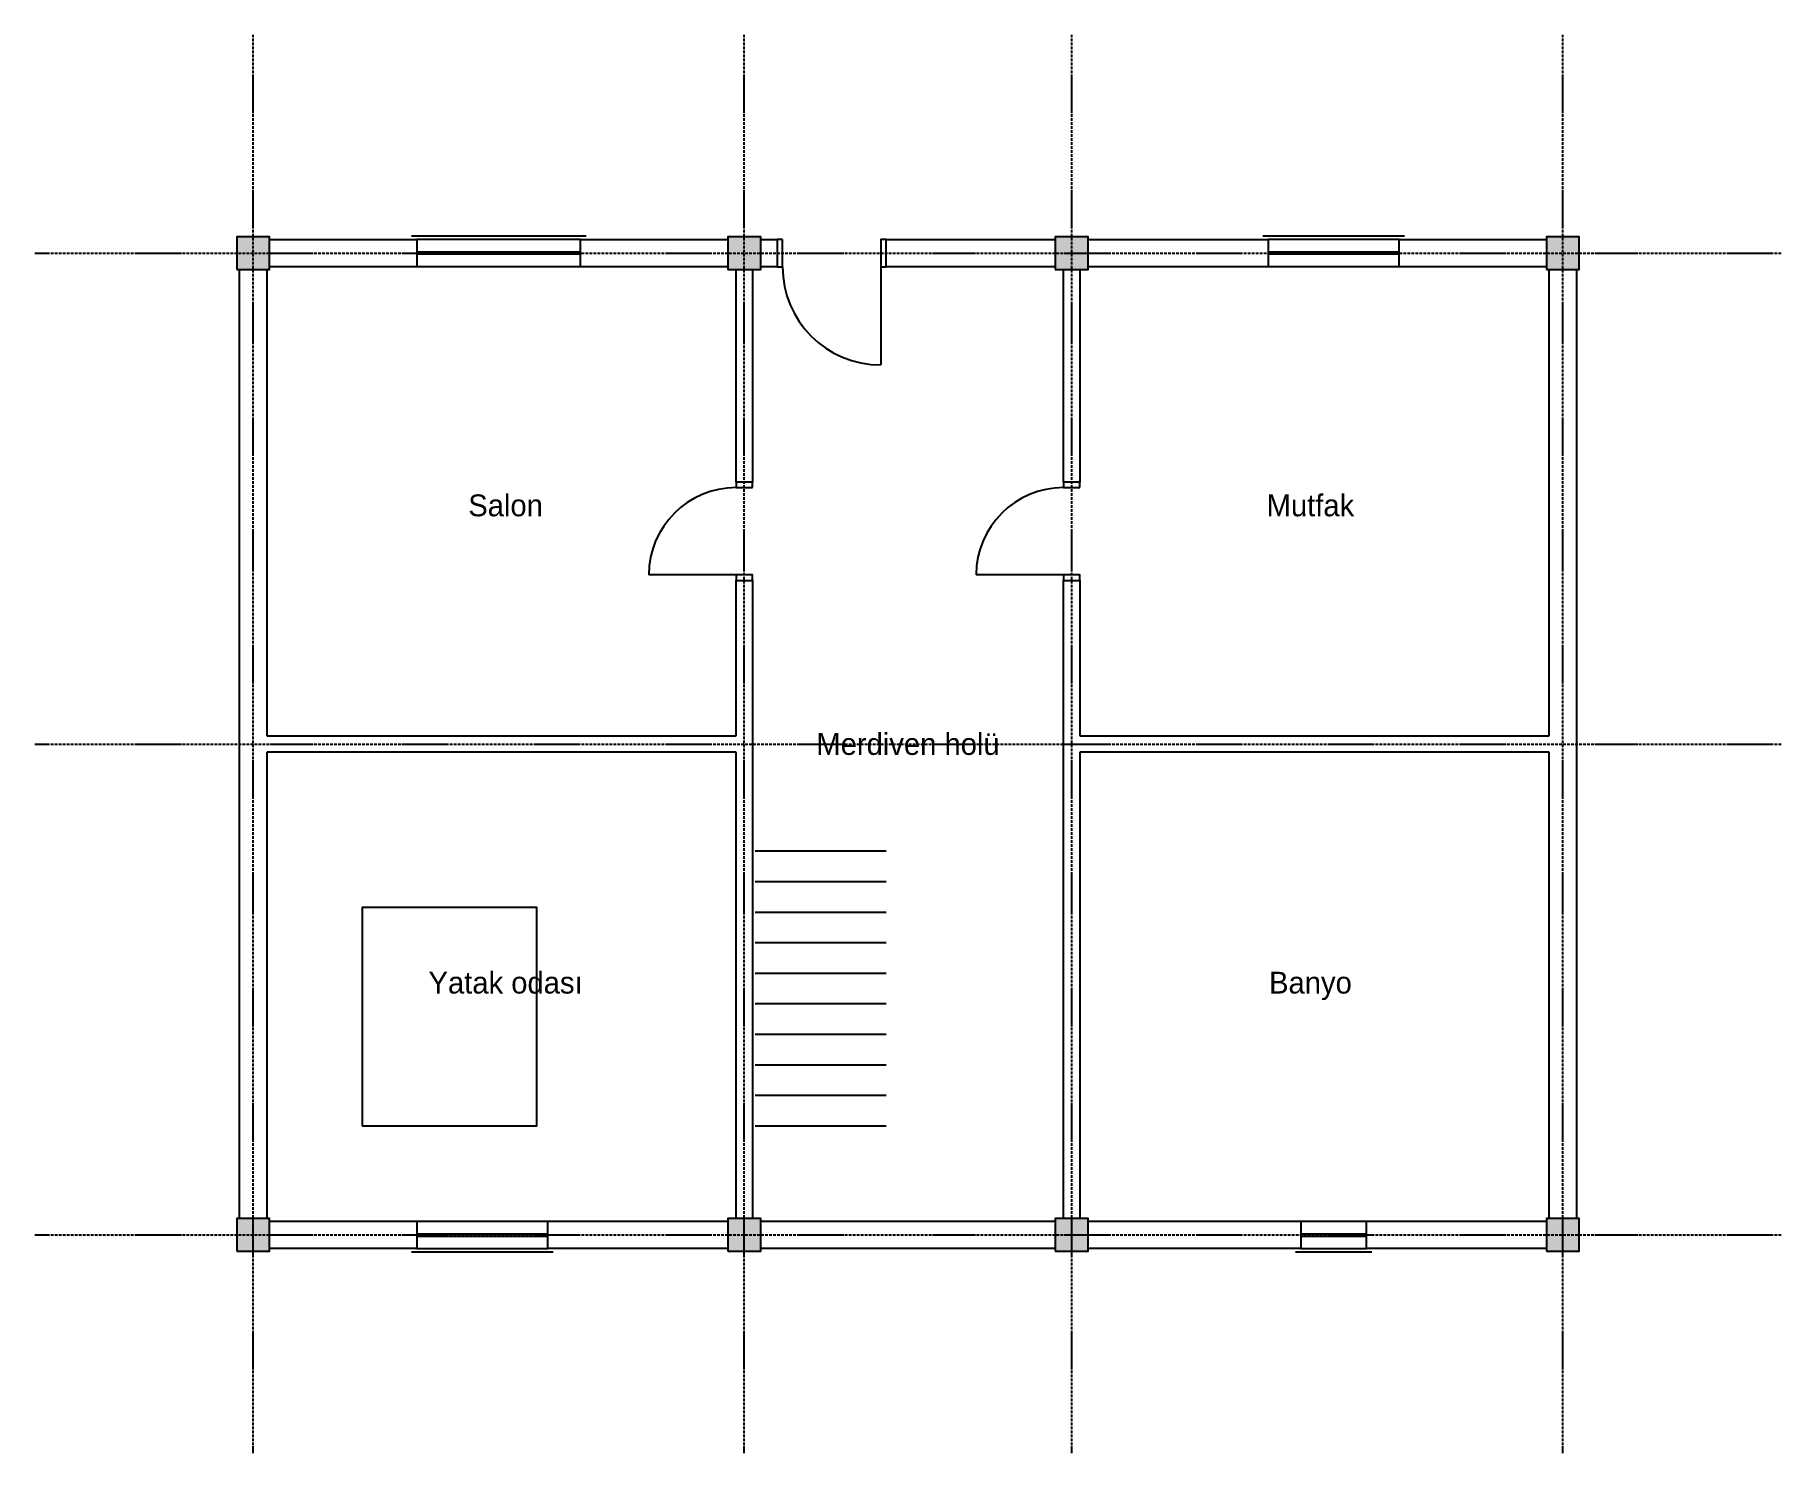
# Model space of a CAD drawing. Header units: centimetres. Extents: x -200 to 1400, y -200 to 1100.
import ezdxf
from ezdxf.enums import TextEntityAlignment as Align

# ---------------------------------------------------------------- set-up
doc = ezdxf.new("R2010")
doc.units = ezdxf.units.CM
doc.linetypes.add('DASHDOT', pattern=[3.556, 2.54, -0.508, 0, -0.508])
for name, color, linetype in [('AKS', 8, 'Continuous'), ('DUVAR', 7, 'Continuous'), ('KAPI', 3, 'Continuous'), ('KOLON', 1, 'Continuous'), ('MERDIVEN', 6, 'Continuous'), ('MOBILYA', 9, 'Continuous'), ('PENCERE', 4, 'Continuous'), ('YAZI', 2, 'Continuous')]:
    doc.layers.add(name, color=color, linetype=linetype)

# ---------------------------------------------------------------- blocks, each defined once
blk = doc.blocks.new('KOLON-30')
blk.add_hatch(color=1).paths.add_polyline_path([(-15, -15), (15, -15), (15, 15), (-15, 15)])
blk.add_lwpolyline([(-15, -15), (15, -15), (15, 15), (-15, 15)], close=True)
blk = doc.blocks.new('PENCERE-120-25')
for p, q in [((0, 12.5), (120, 12.5)), ((0, 1), (120, 1)), ((-5, -15.5), (125, -15.5)), ((0, -1), (120, -1)), ((0, -12.5), (120, -12.5))]:
    blk.add_line(p, q)
blk = doc.blocks.new('PENCERE-60-25')
for p, q in [((0, 12.5), (60, 12.5)), ((0, 1), (60, 1)), ((-5, -15.5), (65, -15.5)), ((0, -1), (60, -1)), ((0, -12.5), (60, -12.5))]:
    blk.add_line(p, q)
blk = doc.blocks.new('PENCERE-150-25')
for p, q in [((0, 12.5), (150, 12.5)), ((0, 1), (150, 1)), ((-5, -15.5), (155, -15.5)), ((0, -1), (150, -1)), ((0, -12.5), (150, -12.5))]:
    blk.add_line(p, q)
blk = doc.blocks.new('KAPI-90-15')
blk.add_line((5, 7.5), (5, 87.5))
for points in [[(0, -7.5), (5, -7.5), (5, 7.5), (0, 7.5)], [(85, -7.5), (90, -7.5), (90, 7.5), (85, 7.5)]]:
    blk.add_lwpolyline(points, close=True)
blk.add_arc((5, 7.5), 80, 0, 90)
blk = doc.blocks.new('KAPI-100-25')
blk.add_line((5, 12.5), (5, 102.5))
for points in [[(0, -12.5), (5, -12.5), (5, 12.5), (0, 12.5)], [(95, -12.5), (100, -12.5), (100, 12.5), (95, 12.5)]]:
    blk.add_lwpolyline(points, close=True)
blk.add_arc((5, 12.5), 90, 0, 90)

msp = doc.modelspace()

# ---------------------------------------------------------------- linework, layer by layer
at = {"layer": 'AKS', "linetype": 'DASHDOT'}
for p, q in [((0, -200), (0, 1100)), ((450, -200), (450, 1100)), ((750, -200), (750, 1100)), ((1200, -200), (1200, 1100)), ((-200, 900), (1400, 900)), ((-200, 450), (1400, 450)), ((-200, 0), (1400, 0))]:
    msp.add_line(p, q, dxfattribs=at)
at = {"layer": 'DUVAR'}
for p, q in [((15, 912.5), (150, 912.5)), ((150, 912.5), (150, 887.5)), ((300, 887.5), (300, 912.5)), ((300, 912.5), (435, 912.5)), ((465, 912.5), (480, 912.5)), ((480, 912.5), (480, 887.5)), ((580, 887.5), (580, 912.5)), ((580, 912.5), (735, 912.5)), ((765, 912.5), (930, 912.5)), ((930, 912.5), (930, 887.5)), ((1050, 887.5), (1050, 912.5)), ((1050, 912.5), (1185, 912.5)), ((-12.5, 15), (-12.5, 885)), ((12.5, 885), (12.5, 457.5)), ((150, 887.5), (15, 887.5)), ((435, 887.5), (300, 887.5)), ((442.5, 690), (442.5, 885)), ((457.5, 885), (457.5, 690)), ((480, 887.5), (465, 887.5)), ((735, 887.5), (580, 887.5)), ((742.5, 690), (742.5, 885)), ((757.5, 885), (757.5, 690)), ((930, 887.5), (765, 887.5)), ((1185, 887.5), (1050, 887.5)), ((1187.5, 457.5), (1187.5, 885)), ((1212.5, 885), (1212.5, 15)), ((457.5, 690), (442.5, 690)), ((757.5, 690), (742.5, 690)), ((442.5, 457.5), (442.5, 600)), ((442.5, 600), (457.5, 600)), ((457.5, 600), (457.5, 15)), ((742.5, 15), (742.5, 600)), ((742.5, 600), (757.5, 600)), ((757.5, 600), (757.5, 457.5)), ((12.5, 457.5), (442.5, 457.5)), ((757.5, 457.5), (1187.5, 457.5)), ((12.5, 442.5), (12.5, 15)), ((442.5, 442.5), (12.5, 442.5)), ((442.5, 15), (442.5, 442.5)), ((757.5, 442.5), (757.5, 15)), ((1187.5, 442.5), (757.5, 442.5)), ((1187.5, 15), (1187.5, 442.5)), ((15, 12.5), (150, 12.5)), ((150, 12.5), (150, -12.5)), ((270, -12.5), (270, 12.5)), ((270, 12.5), (435, 12.5)), ((465, 12.5), (735, 12.5)), ((765, 12.5), (960, 12.5)), ((960, 12.5), (960, -12.5)), ((1020, -12.5), (1020, 12.5)), ((1020, 12.5), (1185, 12.5)), ((150, -12.5), (15, -12.5)), ((435, -12.5), (270, -12.5)), ((735, -12.5), (465, -12.5)), ((960, -12.5), (765, -12.5)), ((1185, -12.5), (1020, -12.5))]:
    msp.add_line(p, q, dxfattribs=at)
at = {"layer": 'MERDIVEN'}
for p, q in [((460, 352), (580, 352)), ((460, 324), (580, 324)), ((460, 296), (580, 296)), ((460, 268), (580, 268)), ((460, 240), (580, 240)), ((460, 212), (580, 212)), ((460, 184), (580, 184)), ((460, 156), (580, 156)), ((460, 128), (580, 128)), ((460, 100), (580, 100))]:
    msp.add_line(p, q, dxfattribs=at)
at = {"layer": 'MOBILYA'}
msp.add_lwpolyline([(100, 100), (260, 100), (260, 300), (100, 300)], close=True, dxfattribs=at)

# ---------------------------------------------------------------- block references
at = {"layer": 'KAPI'}
for name, p, rotation in [('KAPI-100-25', (580, 900), 180), ('KAPI-90-15', (450, 600), 90), ('KAPI-90-15', (750, 600), 90)]:
    msp.add_blockref(name, p, dxfattribs=dict(at, rotation=rotation))
at = {"layer": 'KOLON'}
for p in [(0, 900), (450, 900), (750, 900), (1200, 900), (0, 0), (450, 0), (750, 0), (1200, 0)]:
    msp.add_blockref('KOLON-30', p, dxfattribs=at)
at = {"layer": 'PENCERE', "rotation": 180}
for name, p in [('PENCERE-150-25', (300, 900)), ('PENCERE-120-25', (1050, 900))]:
    msp.add_blockref(name, p, dxfattribs=at)
at = {"layer": 'PENCERE'}
for name, p in [('PENCERE-120-25', (150, 0)), ('PENCERE-60-25', (960, 0))]:
    msp.add_blockref(name, p, dxfattribs=at)

# ---------------------------------------------------------------- texts
at = {"layer": 'YAZI'}
for s, p in [('Salon', (231.25, 668.75)), ('Mutfak', (968.75, 668.75)), ('Merdiven holü', (600, 450)), ('Yatak odası', (231.25, 231.25)), ('Banyo', (968.75, 231.25))]:
    msp.add_text(s, height=20, dxfattribs=at).set_placement(p, align=Align.MIDDLE_CENTER)

doc.saveas('drawing.dxf')
